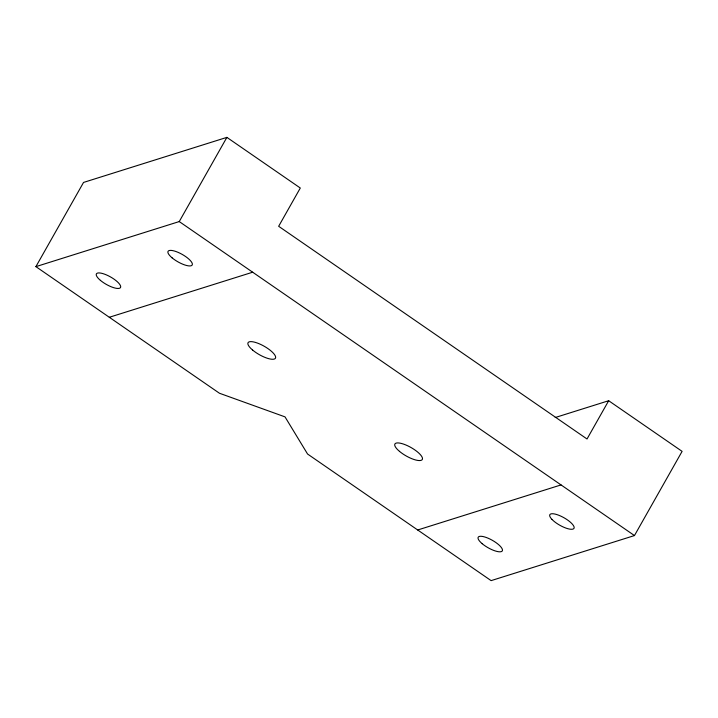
<?xml version="1.0" encoding="UTF-8"?>
<svg xmlns="http://www.w3.org/2000/svg" width="718" height="718" viewBox="0 0 718 718"><rect width="100%" height="100%" fill="white"/><g stroke="black" fill="none" stroke-linecap="round" stroke-linejoin="round"><path stroke-width="1.08" d="M35.9 266.638L83.539 182.435L226.888 137.371L300.303 188.017L278.656 226.287L587.028 438.994L608.676 400.725L682.1 451.362L634.461 535.565L491.112 580.629L307.564 454.018L285.01 416.871L219.457 393.249L35.9 266.638L179.249 221.566L226.888 137.371M109.324 317.275L252.673 272.212M555.193 417.535L608.676 400.725M417.696 529.983L561.045 484.919M179.249 221.566L634.461 535.565M172.078 257.825A13.866 4.29 29.5 0 0 192.155 265.059A13.866 4.29 29.5 0 0 176.134 251.587A13.866 4.29 29.5 0 0 172.078 257.825M399.486 451.362A15.715 4.855 29.5 0 0 422.238 459.565A15.715 4.855 29.5 0 0 404.09 444.298A15.715 4.855 29.5 0 0 399.486 451.362M100.403 280.352A13.866 4.29 29.5 0 0 120.48 287.586A13.866 4.29 29.5 0 0 104.46 274.123A13.866 4.29 29.5 0 0 100.403 280.352M551.971 519.41A13.866 4.29 29.5 0 0 573.09 529.049A13.866 4.29 29.5 0 0 560.677 516.062A13.866 4.29 29.5 0 0 551.971 519.41M482.2 543.705A13.866 4.29 29.5 0 0 502.268 550.939A13.866 4.29 29.5 0 0 486.257 537.477A13.866 4.29 29.5 0 0 482.2 543.705M252.646 350.079A15.715 4.855 29.5 0 0 275.398 358.273A15.715 4.855 29.5 0 0 257.241 343.007A15.715 4.855 29.5 0 0 252.646 350.079"/></g></svg>
